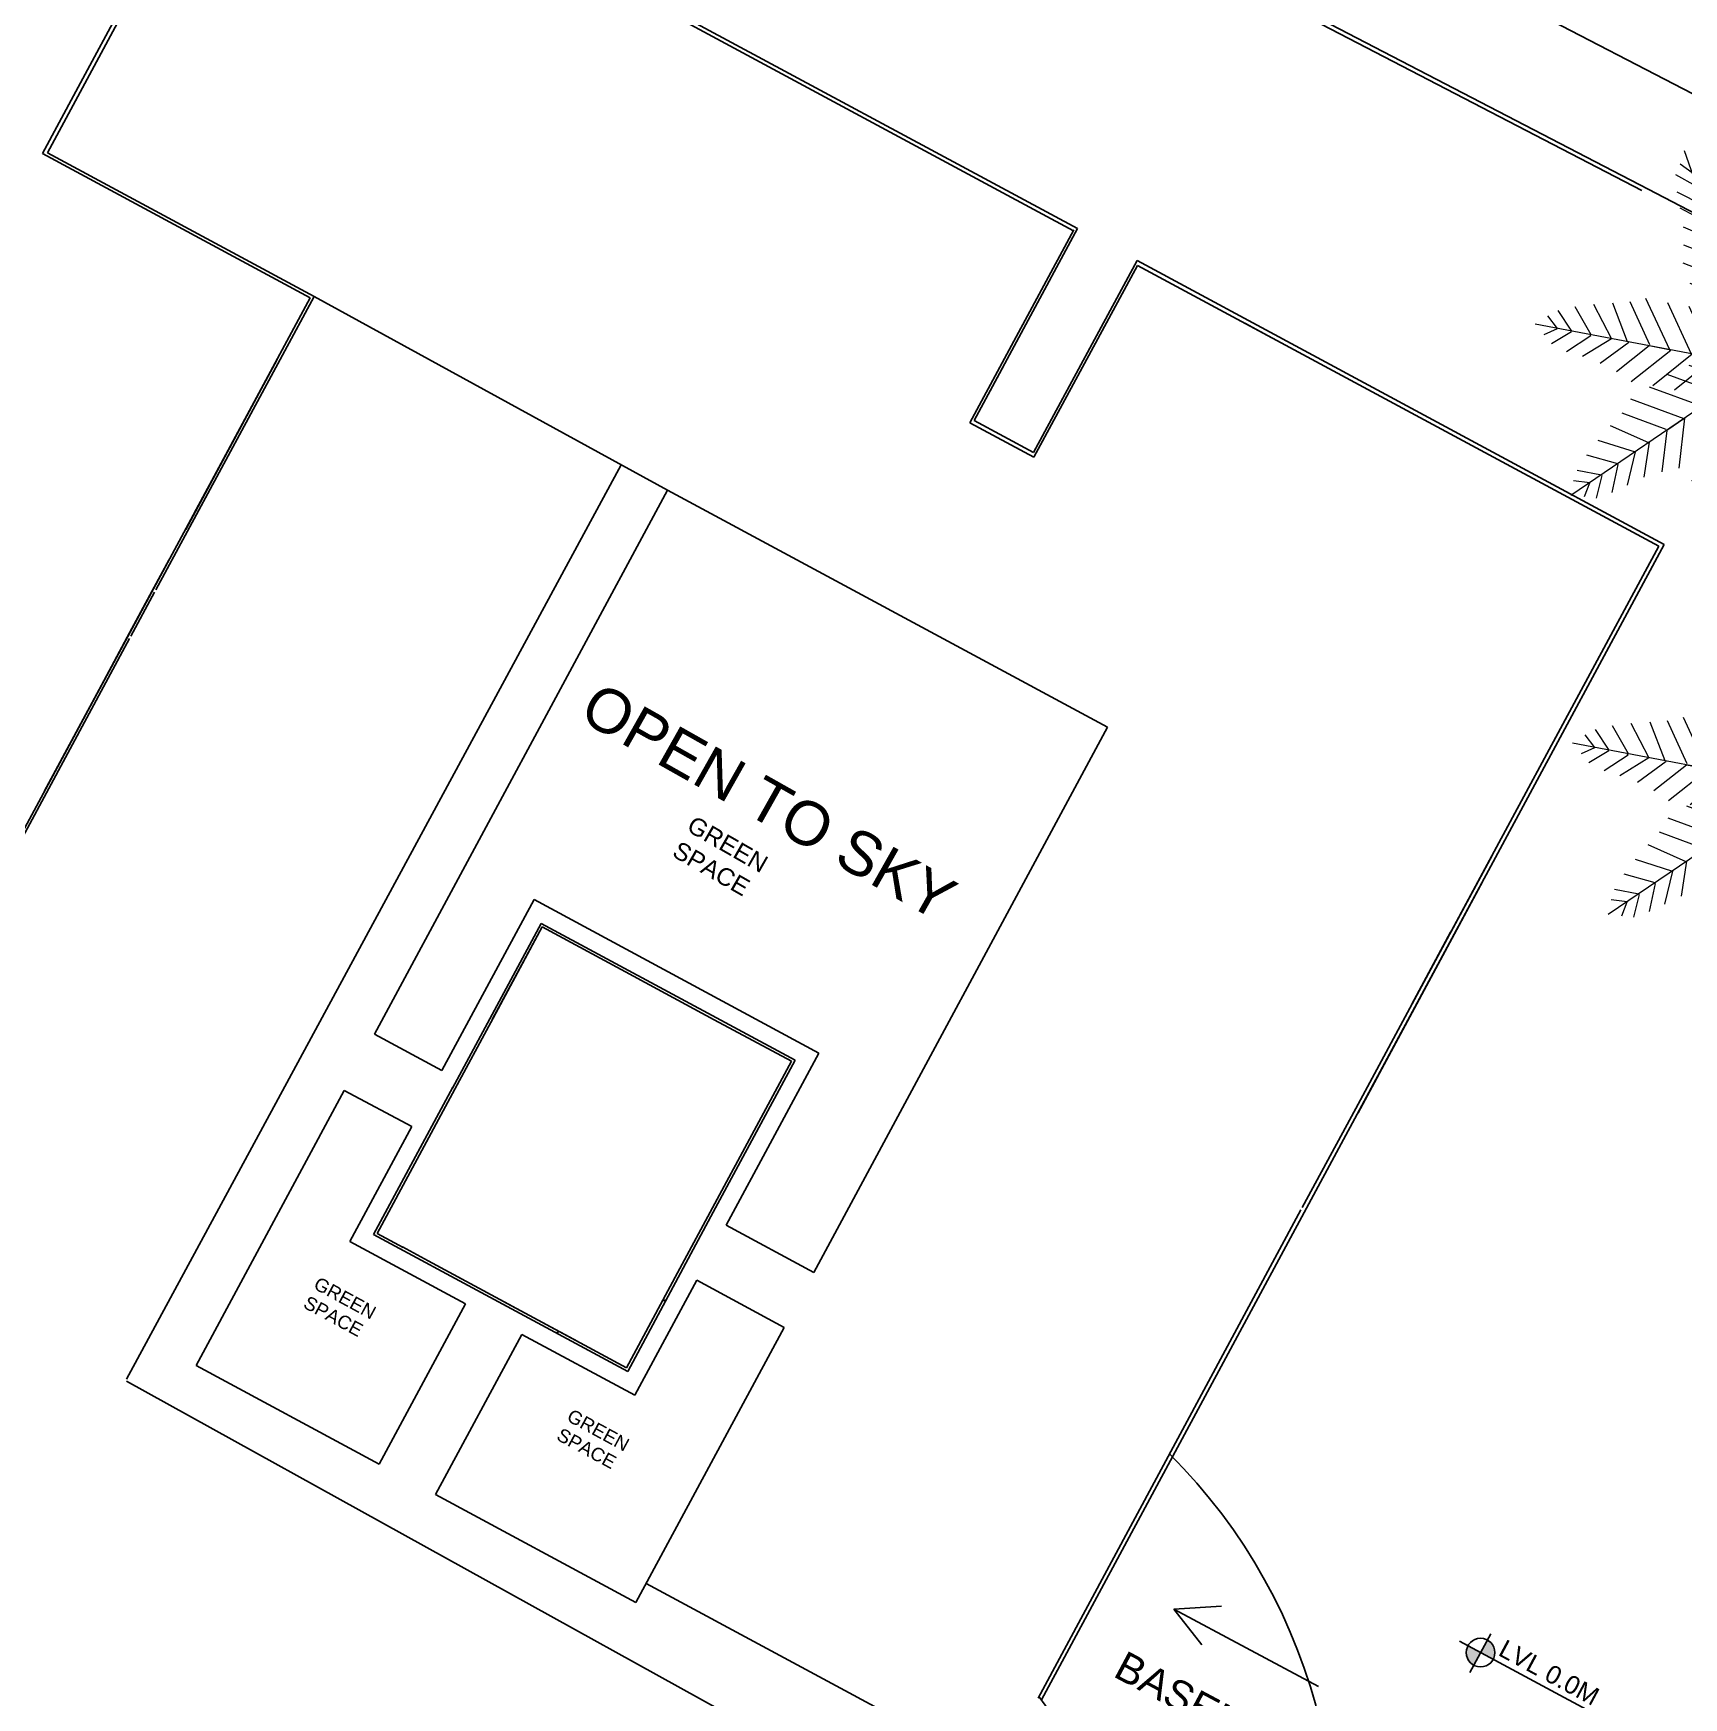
# Model space of a CAD drawing. Header units: millimetres. Extents: x 587797 to 2274247, y 1711 to 439204.
# Drawn here: x 2075965 to 2170086, y 260415 to 355339 of the extents above; entities that cross this region are included whole.
import ezdxf

# ---------------------------------------------------------------- set-up
doc = ezdxf.new("R2010")
doc.units = ezdxf.units.MM
doc.layers.add('finiture', color=7, linetype='Continuous', lineweight=20)
doc.styles.add('DIM_FONT', font='SIMPLEX', dxfattribs={"width": 0.8})
doc.styles.get("Standard").update_dxf_attribs({"font": 'arial.ttf'})

# ---------------------------------------------------------------- blocks, each defined once
blk = doc.blocks.new('A$C0C1810C9')
at = {"color": 0}
for p, q in [((0.4913, 0.5087), (0.3597, 1)), ((0.3475, 0.9721), (0.3726, 0.951)), ((0.3726, 0.951), (0.3888, 0.9831)), ((0.4087, 0.9682), (0.3808, 0.9204)), ((0.3792, 0.9199), (0.3361, 0.9488)), ((0.3922, 0.878), (0.433, 0.9369)), ((0.3357, 0.9108), (0.3906, 0.8775)), ((0.4563, 0.9027), (0.4042, 0.8332)), ((0.4042, 0.8332), (0.3402, 0.8741)), ((0.3906, 0.8775), (0.3899, 0.8799)), ((0.4137, 0.7978), (0.4769, 0.8653)), ((0.4913, 0.5087), (0.851, 0.8683)), ((0.7914, 0.8114), (0.7949, 0.8632)), ((0.8208, 0.8649), (0.8151, 0.8326)), ((0.3443, 0.8323), (0.4143, 0.7955)), ((0.4963, 0.8326), (0.4296, 0.7516)), ((0.7288, 0.7464), (0.7323, 0.8223)), ((0.7618, 0.8445), (0.7604, 0.7804)), ((0.8151, 0.8326), (0.8509, 0.8347)), ((0.4263, 0.7507), (0.3429, 0.7915)), ((0.4383, 0.7059), (0.5183, 0.8031)), ((0.6684, 0.686), (0.6621, 0.7786)), ((0.6981, 0.7978), (0.7012, 0.7188)), ((0.7604, 0.7804), (0.7621, 0.7821)), ((0.7616, 0.7792), (0.833, 0.7733)), ((0.848, 0.81), (0.7926, 0.8102)), ((0.3375, 0.7522), (0.4389, 0.7036)), ((0.4389, 0.7036), (0.4263, 0.7507)), ((0.5309, 0.756), (0.4509, 0.6588)), ((0.6253, 0.7636), (0.6339, 0.6515)), ((0.8151, 0.736), (0.7288, 0.7464)), ((0.4516, 0.6564), (0.3502, 0.705)), ((0.4389, 0.7036), (0.4389, 0.7036)), ((0.4636, 0.6117), (0.5436, 0.7089)), ((0.5994, 0.617), (0.5908, 0.7291)), ((0.7029, 0.7205), (0.793, 0.6995)), ((0.052, 0.6669), (0.0795, 0.6188)), ((0.122, 0.6075), (0.0913, 0.6722)), ((0.1326, 0.6753), (0.1667, 0.5955)), ((0.2021, 0.586), (0.1753, 0.6745)), ((0.2133, 0.6749), (0.2501, 0.5767)), ((0.294, 0.5614), (0.2498, 0.6793)), ((0.2969, 0.6666), (0.3411, 0.5487)), ((0.5563, 0.6946), (0.5649, 0.5825)), ((0.6339, 0.6515), (0.6684, 0.686)), ((0.7743, 0.6664), (0.6708, 0.6836)), ((0.4913, 0.5087), (0, 0.6403)), ((0.0489, 0.627), (0.0292, 0.6571)), ((0.3882, 0.5361), (0.3441, 0.654)), ((0.3628, 0.6579), (0.4642, 0.6093)), ((0.3909, 0.6308), (0.4354, 0.5235)), ((0.5469, 0.6567), (0.4762, 0.5645)), ((0.5304, 0.548), (0.5218, 0.6601)), ((0.6339, 0.6515), (0.6339, 0.6515)), ((0.6357, 0.6532), (0.7598, 0.6325)), ((0.0181, 0.6158), (0.0489, 0.627)), ((0.0791, 0.6172), (0.0326, 0.5943)), ((0.0652, 0.5749), (0.1215, 0.6058)), ((0.1667, 0.5955), (0.0993, 0.5605)), ((0.1215, 0.6058), (0.1192, 0.6064)), ((0.4768, 0.5622), (0.3754, 0.6108)), ((0.5468, 0.5088), (0.62, 0.5942)), ((0.6688, 0.5942), (0.5956, 0.5088)), ((0.7253, 0.598), (0.6012, 0.6187)), ((0.6444, 0.5088), (0.7176, 0.5942)), ((0.7664, 0.5942), (0.6932, 0.5088)), ((0.1376, 0.5432), (0.2044, 0.5854)), ((0.2492, 0.5734), (0.1722, 0.5215)), ((0.2035, 0.4972), (0.2963, 0.5607)), ((0.2963, 0.5607), (0.2492, 0.5734)), ((0.2963, 0.5607), (0.2963, 0.5607)), ((0.4762, 0.5645), (0.4756, 0.5669)), ((0.5666, 0.5842), (0.6908, 0.5635)), ((0.742, 0.5088), (0.8029, 0.5788)), ((0.842, 0.5669), (0.7883, 0.5088)), ((0.8273, 0.5088), (0.8835, 0.5601)), ((0.3435, 0.5481), (0.2507, 0.4846)), ((0.2978, 0.472), (0.3906, 0.5355)), ((0.4377, 0.5229), (0.3449, 0.4593)), ((0.4354, 0.5235), (0.433, 0.5241)), ((0.5321, 0.5497), (0.5339, 0.5514)), ((0.6474, 0.5346), (0.5321, 0.5497)), ((0.9201, 0.5549), (0.8737, 0.5105)), ((0.9176, 0.5105), (0.9566, 0.5447)), ((0.9762, 0.5276), (0.9493, 0.5088)), ((0.4913, 0.5087), (0.1317, 0.149)), ((0.3353, 0.4828), (0.4505, 0.4676)), ((0.4913, 0.5087), (0.4913, 0)), ((0.4913, 0.5087), (0.851, 0.149)), ((0.4913, 0.5087), (1, 0.5087)), ((0.5492, 0.5088), (0.5517, 0.5088)), ((0.62, 0.4166), (0.5492, 0.5088)), ((0.598, 0.5088), (0.6712, 0.4064)), ((0.72, 0.4064), (0.6468, 0.5088)), ((0.6932, 0.5088), (0.742, 0.5088)), ((0.6932, 0.5088), (0.6932, 0.5088)), ((0.6956, 0.5088), (0.7688, 0.4064)), ((0.8029, 0.4201), (0.742, 0.5054)), ((0.7907, 0.5088), (0.8395, 0.4303)), ((0.881, 0.4405), (0.8273, 0.5088)), ((0.8737, 0.5105), (0.8761, 0.5105)), ((0.8737, 0.5088), (0.9201, 0.4542)), ((0.9566, 0.4696), (0.9176, 0.5088)), ((0.9493, 0.5088), (0.9762, 0.4849)), ((0.416, 0.4331), (0.2918, 0.4538)), ((0.3993, 0.38), (0.4915, 0.4508)), ((0.4522, 0.4693), (0.4609, 0.3572)), ((0.4915, 0.4532), (0.5769, 0.38)), ((0.4915, 0.4508), (0.4915, 0.4483)), ((0.5172, 0.3526), (0.5324, 0.4679)), ((0.5307, 0.4696), (0.6428, 0.4782)), ((0.5324, 0.4679), (0.5341, 0.4661)), ((0.2573, 0.4193), (0.3815, 0.3986)), ((0.4264, 0.3227), (0.4177, 0.4348)), ((0.5669, 0.4334), (0.5462, 0.3092)), ((0.6773, 0.4437), (0.5652, 0.4351)), ((0.5997, 0.4006), (0.7118, 0.4092)), ((0.347, 0.3641), (0.2228, 0.3848)), ((0.3832, 0.4003), (0.3918, 0.2882)), ((0.4915, 0.402), (0.3891, 0.3288)), ((0.5769, 0.3312), (0.4915, 0.4044)), ((0.5807, 0.2747), (0.6014, 0.3988)), ((0.7463, 0.3747), (0.6342, 0.3661)), ((0.2083, 0.351), (0.3118, 0.3337)), ((0.3487, 0.3658), (0.3142, 0.3313)), ((0.3487, 0.3658), (0.3487, 0.3658)), ((0.3573, 0.2537), (0.3487, 0.3658)), ((0.3891, 0.28), (0.4915, 0.3532)), ((0.4915, 0.3556), (0.5769, 0.2824)), ((0.6359, 0.3643), (0.6152, 0.2402)), ((0.6342, 0.3661), (0.6687, 0.3316)), ((0.6342, 0.3661), (0.6342, 0.3661)), ((0.6687, 0.3316), (0.7613, 0.3379)), ((0.2797, 0.2968), (0.1897, 0.3179)), ((0.2846, 0.2196), (0.2815, 0.2986)), ((0.3142, 0.3313), (0.3206, 0.2387)), ((0.4915, 0.3044), (0.3891, 0.2312)), ((0.5769, 0.2336), (0.4915, 0.3068)), ((0.4915, 0.3068), (0.4915, 0.3068)), ((0.4915, 0.3068), (0.4915, 0.258)), ((0.649, 0.2257), (0.6663, 0.3292)), ((0.7032, 0.2971), (0.6821, 0.207)), ((0.7804, 0.3019), (0.7014, 0.2988)), ((0.1676, 0.2813), (0.2539, 0.271)), ((0.2539, 0.271), (0.2504, 0.1951)), ((0.7187, 0.1849), (0.729, 0.2712)), ((0.729, 0.2712), (0.8049, 0.2677)), ((0.2211, 0.2382), (0.1497, 0.244)), ((0.2223, 0.237), (0.2206, 0.2352)), ((0.2209, 0.1728), (0.2223, 0.237)), ((0.4027, 0.1971), (0.4881, 0.258)), ((0.4915, 0.258), (0.5615, 0.1971)), ((0.7618, 0.2384), (0.756, 0.167)), ((0.763, 0.2396), (0.7648, 0.2379)), ((0.8272, 0.2382), (0.763, 0.2396)), ((0.1347, 0.2073), (0.19, 0.2071)), ((0.1912, 0.2059), (0.1878, 0.1542)), ((0.4915, 0.2093), (0.413, 0.1605)), ((0.5495, 0.158), (0.4915, 0.2117)), ((0.7927, 0.152), (0.7929, 0.2074)), ((0.7941, 0.2086), (0.8458, 0.2051)), ((0.1676, 0.1847), (0.1317, 0.1826)), ((0.1619, 0.1524), (0.1676, 0.1847)), ((0.4232, 0.119), (0.4915, 0.1727)), ((0.4915, 0.1727), (0.5427, 0.1165)), ((0.8153, 0.1849), (0.8174, 0.1491)), ((0.8476, 0.1792), (0.8153, 0.1849)), ((0.4915, 0.1263), (0.4369, 0.0799)), ((0.5376, 0.0799), (0.4932, 0.1263)), ((0.4932, 0.1263), (0.4932, 0.1239)), ((0.4522, 0.0434), (0.4915, 0.0824)), ((0.4932, 0.0824), (0.5274, 0.0434)), ((0.4915, 0.0507), (0.4676, 0.0238)), ((0.5103, 0.0238), (0.4915, 0.0507))]:
    blk.add_line(p, q, dxfattribs=at)
at = {"color": 0, "flags": 1}
for tag, p in [('SIZE', (0.4913, 0.5077)), ('ITEM', (0.4913, 0.4417))]:
    blk.add_attdef(tag, p, '', height=0.0385, dxfattribs=at)

msp = doc.modelspace()

# ---------------------------------------------------------------- hatches: boundary and pattern name
h = msp.add_hatch(color=256)
h.dxf.hatch_style = 1
h.paths.add_polyline_path([(2159219.45, 262599.667, 0.414213562), (2158887.595, 263707.097), (2158499.808, 262987.455)])
h.paths.add_polyline_path([(2157780.166, 263375.242, 0.414213562), (2158112.02, 262267.812), (2158499.808, 262987.455)])

# ---------------------------------------------------------------- linework, layer by layer
for p, q in [((1989508.578, 439203.998), (2168068.329, 346441.841)), ((2172408.788, 350944.263), (2038453.473, 420535.881)), ((2167704.127, 346367.631), (2031728.286, 416993.656)), ((2076770.893, 348529.555), (2088184.873, 369711.214)), ((2078385.838, 352011.363), (2087982.398, 369820.32)), ((2117672.263, 353560.328), (2087873.293, 369617.845)), ((2135519.899, 344204.192), (2087982.398, 369820.32)), ((2131009.173, 346373.581), (2117672.263, 353560.328)), ((2078385.838, 352011.363), (2076488.347, 348490.067)), ((2076488.347, 348490.067), (2078385.838, 352011.363)), ((2076488.347, 348490.067), (2091763.425, 340258.916)), ((2091975.545, 340336.354), (2076770.893, 348529.555)), ((2135278.745, 344072.873), (2131009.173, 346373.581)), ((2135278.745, 344072.873), (2131009.173, 346373.581)), ((2168068.329, 346441.841), (2214212.056, 322470.08)), ((2135298.754, 344124.679), (2129380.409, 333127.313)), ((2129621.715, 333258.55), (2135519.899, 344204.192)), ((2133010.962, 331432.215), (2138909.147, 342377.857)), ((2133033.905, 331158.585), (2138932.09, 342104.226)), ((2168972.215, 326178.028), (2138909.147, 342377.857)), ((2168660.634, 326084.659), (2138932.09, 342104.226)), ((2091763.425, 340258.916), (2071365.397, 302404.98)), ((2091975.545, 340336.354), (2082953.547, 323593.651)), ((2091975.545, 340336.354), (2112135.491, 329282.142)), ((2136930.476, 338385.742), (2136928.826, 338386.641)), ((2145063.697, 338801.154), (2146599.219, 337963.942)), ((2085122.207, 327934.379), (2089865.934, 336737.619)), ((2131325.061, 336434.232), (2129621.715, 333258.55)), ((2084659.715, 327047.652), (2089403.442, 335850.893)), ((2129621.715, 333258.55), (2133010.962, 331432.215)), ((2129380.409, 333127.313), (2133033.905, 331158.585)), ((2109490.876, 330732.252), (2081281.644, 278581.427)), ((2095420.629, 298251.635), (2112135.491, 329282.142)), ((2112135.491, 329282.142), (2137231.105, 315759.082)), ((2159282.285, 308680.652), (2168660.634, 326084.659)), ((2159484.76, 308571.546), (2168972.215, 326178.028)), ((2082750.343, 323532.758), (2083699.088, 325293.406)), ((2081327.225, 320891.786), (2082750.343, 323532.758)), ((2082882.392, 323461.602), (2081530.429, 320952.679)), ((2078955.361, 316490.165), (2081327.225, 320891.786)), ((2081459.273, 320820.63), (2074414.838, 307747.817)), ((2076583.497, 312088.545), (2080631.957, 319601.532)), ((2076583.497, 312088.545), (2078955.361, 316490.165)), ((2137231.105, 315759.082), (2120479.846, 284672.691)), ((2133465.415, 260285.769), (2159484.76, 308571.546)), ((2151382.404, 294020.333), (2159282.285, 308680.652)), ((2156801.316, 304076.557), (2159173.179, 308478.177)), ((2158629.314, 306984.04), (2151513.723, 293779.179)), ((2104520.333, 305929.706), (2099266.256, 296179.375)), ((2104520.333, 305929.706), (2120772.932, 297171.806)), ((2104926.285, 304575.009), (2099866.622, 295185.467)), ((2104987.177, 304371.804), (2102049.798, 298920.72)), ((2104987.177, 304371.804), (2102140.941, 299089.86)), ((2119407.616, 296771.577), (2104926.285, 304575.009)), ((2110437.658, 301434.75), (2104987.177, 304371.804)), ((2156777.946, 304067.85), (2154583.802, 299968.065)), ((2114802.791, 299082.548), (2110401.17, 301454.412)), ((2114802.791, 299082.548), (2119204.411, 296710.685)), ((2099266.256, 296179.375), (2095420.629, 298251.635)), ((2102069.785, 298957.811), (2099998.671, 295114.311)), ((2120772.932, 297171.806), (2115486.904, 287362.184)), ((2112705.505, 284650.245), (2119204.411, 296710.685)), ((2114604.465, 287857.807), (2119407.616, 296771.577)), ((2099897.154, 295242.128), (2095367.674, 286836.479)), ((2085245.993, 279362.811), (2093698.302, 295054.202)), ((2093698.302, 295054.202), (2097543.678, 292982.678)), ((2099998.671, 295114.311), (2095570.878, 286897.371)), ((2148334.717, 288364.544), (2151382.404, 294020.333)), ((2097543.678, 292982.678), (2094012.977, 286430.527)), ((2109878.545, 279017.129), (2114604.465, 287857.807)), ((2148248.51, 288240.464), (2133262.94, 260394.875)), ((2101991.788, 283266.999), (2095367.674, 286836.479)), ((2097050.945, 286099.82), (2095570.878, 286897.371)), ((2115486.904, 287362.184), (2120479.846, 284672.691)), ((2094012.977, 286430.527), (2100608.795, 282876.295)), ((2098475.948, 285331.941), (2097013.787, 286119.843)), ((2100642.053, 284164.711), (2098475.948, 285331.941)), ((2102575.82, 283119.922), (2098475.948, 285331.941)), ((2109788.112, 279236.251), (2112705.505, 284650.245)), ((2113796.801, 284225.751), (2110265.576, 277672.628)), ((2113796.801, 284225.751), (2118789.563, 281535.924)), ((2100608.795, 282876.295), (2095684.474, 273737.916)), ((2109878.545, 279017.129), (2101991.788, 283266.999)), ((2107147.14, 280659.37), (2102575.82, 283119.922)), ((2107015.092, 280730.526), (2102745.52, 283031.233)), ((2103834.55, 281138.06), (2098910.23, 271999.68)), ((2103834.55, 281138.06), (2110265.576, 277672.628)), ((2118789.563, 281535.924), (2110333.775, 265843.972)), ((2109788.112, 279236.251), (2107147.14, 280659.37)), ((2109788.112, 279236.251), (2107147.14, 280659.37)), ((2085245.993, 279362.811), (2095684.474, 273737.916)), ((2125843.152, 253797.108), (2081281.644, 278470.842)), ((2098910.23, 271999.68), (2110333.775, 265843.972)), ((2127988.165, 257742.648), (2110923.406, 266938.19)), ((2141001.935, 265463.022), (2143718.669, 265627.691)), ((2141001.935, 265463.022), (2149265.908, 261055.065)), ((2141001.935, 265463.022), (2142596.52, 263433.67)), ((2159081.264, 264066.5), (2157888.819, 261853.604)), ((2157291.462, 263638.586), (2165521.567, 259203.699))]:
    msp.add_line(p, q)
msp.add_circle((2158499.808, 262987.455), 817.474)
for centre, radius, start, end in [((2118090.482, 251522.935), 32145.189, 100.81341508, 101.20080336), ((2118090.482, 251522.935), 32145.189, 112.155081, 112.5008449), ((2118090.482, 251522.935), 32145.189, 277.65876585, 45.16320376), ((2119185.45, 249881.188), 17668.41, 270.75117061, 36.90206444)]:
    msp.add_arc(centre, radius, start, end)

# ---------------------------------------------------------------- block references
at = {"layer": 'finiture', "xscale": 25647.68959383455, "yscale": 25647.68959383454, "zscale": 25647.68959383455, "rotation": 304.2258102794574}
for p in [(2094221.278, 374417.532), (2156558.994, 339391.788), (2158690.896, 315492.211)]:
    msp.add_blockref('A$C0C1810C9', p, dxfattribs=at)

# ---------------------------------------------------------------- texts
for s, height, rotation, p in [('OPEN TO SKY', 2499.5, 330.5635687, (2106988.412, 316251.754)), ('GREEN', 767, 331.53269962, (2091886.99, 283781.117)), ('SPACE', 767, 331.53269962, (2091299.692, 282697.975)), ('GREEN', 767, 331.53269962, (2106328.86, 276245.692)), ('SPACE', 767, 331.53269962, (2105741.562, 275162.55)), ('BASEMENT ENRTY', 1679.38579, 331.92478406, (2137479.219, 261661.902)), ('LVL 0.0M', 1035.4279, 331.68148293, (2159446.385, 262867.622))]:
    msp.add_text(s, height=height, rotation=rotation).set_placement(p)
at = {"insert": (2113658.933, 310758.016), "char_height": 1000, "attachment_point": 1, "rotation": 330.17328654}
msp.add_mtext_dynamic_manual_height_columns('GREEN SPACE', width=9338.19614, gutter_width=11690.253, heights=[0], dxfattribs=at)
at = {"layer": 'finiture', "style": 'DIM_FONT', "width": 0.8, "flags": 9}
for tag, p, s in [('XSIZE', (2137897.009, 340158.449), '450'), ('YSIZE', (2137897.009, 340158.449), '491'), ('XSIZE', (2137571.5, 339561.436), '450'), ('YSIZE', (2137571.5, 339561.436), '491')]:
    msp.add_attdef(tag, p, s, height=0.689, rotation=331.39947297, dxfattribs=at)

doc.saveas('drawing.dxf')
